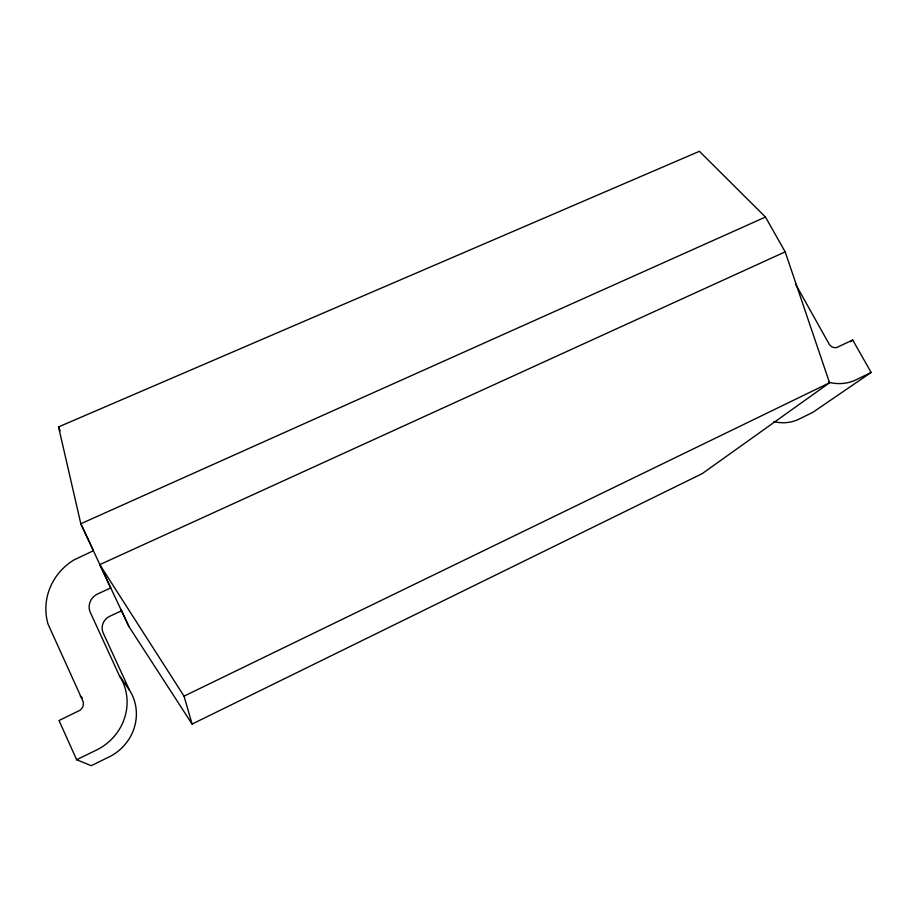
<?xml version="1.0" encoding="UTF-8"?>
<svg xmlns="http://www.w3.org/2000/svg" width="917" height="917" viewBox="0 0 917 917"><rect width="100%" height="100%" fill="white"/><g stroke="black" fill="none" stroke-linecap="round" stroke-linejoin="round"><path stroke-width="1.38" d="M850.46 341.732L852.73 340.024L871.15 372.462L812.737 412.409L798.89 419.184A40.256 36.336 45 0 1 773.868 421.614M785.17 251.854L829.553 382.767L702.273 473.596L192.089 724.075L128.976 626.655L99.77 564.631L785.17 251.854L765.466 217.042L699.396 151.305L58.539 426.909L80.822 523.745L110.739 587.923L97.695 593.941A14.42 13.812 -26 0 0 90.37 612.545L119.497 675.921L129.526 690.226A47.145 44.979 -39.1 0 1 109.043 756.949L91.196 765.695L76.65 759.712L59.009 720.521L79.813 710.354A7.783 7.416 -37.4 0 0 82.805 700.84L48.051 624.133A57.76 55.352 -26.1 0 1 73.784 560.035L93.477 550.681L80.822 523.745L765.466 217.042M76.65 759.712L96.572 750.003A52.487 49.977 -37.4 0 0 119.497 675.921M871.15 372.462L856.111 379.787A44.234 39.351 44.3 0 1 828.498 382.24M192.089 724.075L184.042 696.152L829.553 382.767M852.73 340.024L836.854 347.451A6.557 5.834 44.3 0 1 829.14 344.093L795.612 284.201M121.514 610.791L109.788 616.258A12.976 12.471 -28.7 0 0 103.231 633.074L129.526 690.226M80.272 696.083L82.278 697.848M99.77 564.631L184.042 696.152M121.159 609.782L128.976 626.655M58.539 426.909L60.167 430.875"/></g></svg>
